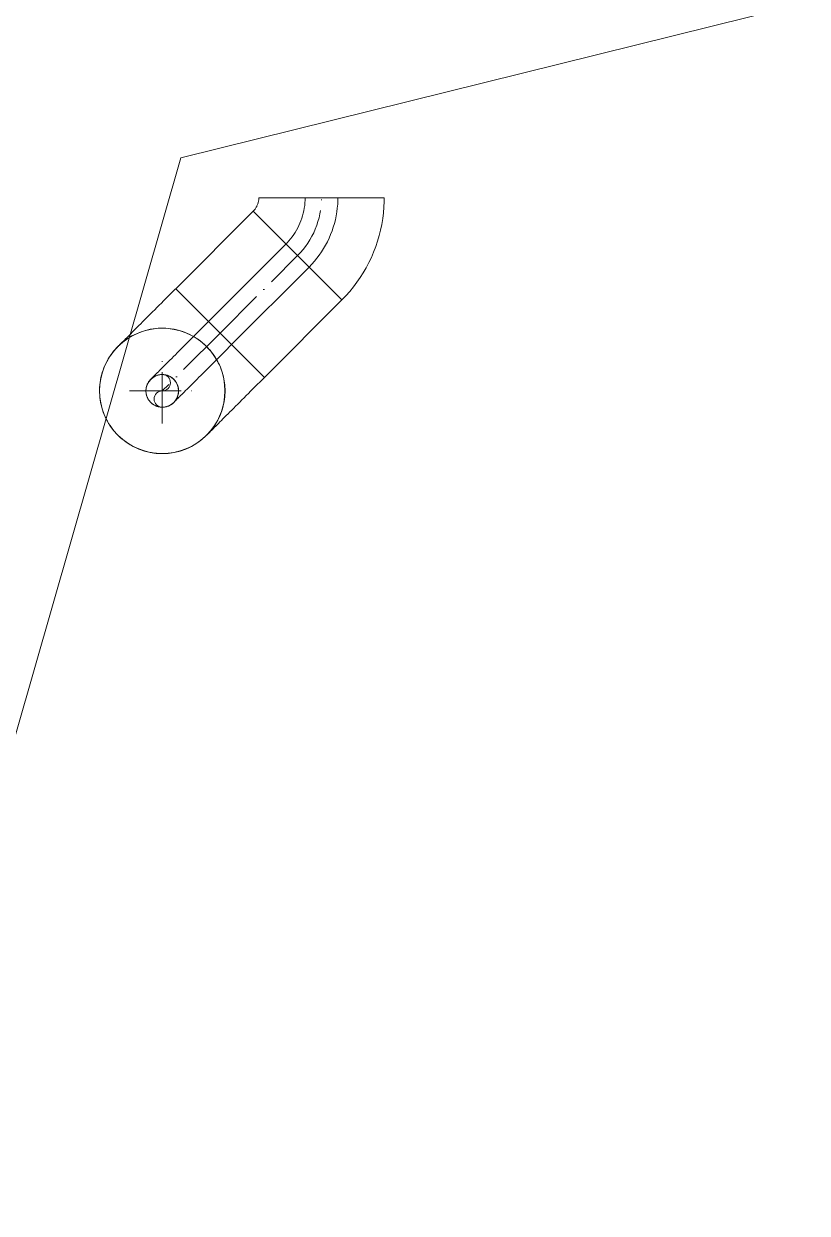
# Model space of a CAD drawing. Header units: millimetres. Extents: x -88595 to 880822, y -1054509 to -148035.
# Drawn here: x 314177.7 to 314329.8, y -277166 to -276935.1 of the extents above; entities that cross this region are included whole.
import ezdxf

# ---------------------------------------------------------------- set-up
doc = ezdxf.new("R2010")
doc.units = ezdxf.units.MM
doc.linetypes.add('$0$ADSK_Осевая', pattern=[14, 10, -2, 0, -2])
doc.linetypes.add('$1$ADSK_Осевая', pattern=[14, 10, -2, 0, -2])
for name, color, linetype, lineweight in [('Изоляция', 7, 'Continuous', 18), ('Оборудование', 7, 'Continuous', 18), ('Трубопровод', 7, 'Continuous', 18), ('Трубопроводы', 7, 'Continuous', 18)]:
    doc.layers.add(name, color=color, linetype=linetype, lineweight=lineweight)

# ---------------------------------------------------------------- blocks, each defined once
blk = doc.blocks.new('$0$ADSK_МедьПайка_Отвод-гнутая труба - Отвод _гнутая труба_-94627-В_Координация_1 этаж ОВ3')
at = {"layer": 'Трубопроводы', "color": 190, "true_color": 0x8000ff}
for p, q in [((-16488.73, 18357.41), (-16488.73, 18354.23)), ((-16488.73, 18354.23), (-16488.73, 18351.06))]:
    blk.add_line(p, q, dxfattribs=at)
at = {"layer": 'Трубопроводы', "color": 190, "true_color": 0x8000ff, "flags": 128}
for points in [[(-16488.73, 18357.41), (-16488.09, 18357.41), (-16487.46, 18357.41), (-16486.83, 18357.41), (-16486.2, 18357.41), (-16485.57, 18357.41), (-16484.95, 18357.41), (-16484.34, 18357.41), (-16483.73, 18357.41), (-16483.13, 18357.41), (-16482.54, 18357.41), (-16481.96, 18357.41), (-16481.39, 18357.41), (-16480.84, 18357.41), (-16480.29, 18357.41), (-16479.76, 18357.41), (-16479.25, 18357.41), (-16478.74, 18357.41), (-16478.26, 18357.41), (-16477.79, 18357.41), (-16477.34, 18357.41), (-16476.9, 18357.41), (-16476.49, 18357.41), (-16476.1, 18357.41), (-16475.72, 18357.41), (-16475.37, 18357.41), (-16475.03, 18357.41), (-16474.72, 18357.41), (-16474.44, 18357.41), (-16474.17, 18357.41), (-16473.93, 18357.41), (-16473.71, 18357.41), (-16473.52, 18357.41), (-16473.35, 18357.41), (-16473.2, 18357.41), (-16473.08, 18357.41), (-16472.99, 18357.41), (-16472.92, 18357.41), (-16472.87, 18357.41), (-16472.85, 18357.41)], [(-16476.03, 18354.23), (-16476.02, 18354.36), (-16476.02, 18354.49), (-16476, 18354.61), (-16475.99, 18354.74), (-16475.96, 18354.86), (-16475.93, 18354.99), (-16475.9, 18355.11), (-16475.86, 18355.23), (-16475.82, 18355.35), (-16475.77, 18355.47), (-16475.72, 18355.59), (-16475.67, 18355.7), (-16475.61, 18355.81), (-16475.54, 18355.92), (-16475.47, 18356.03), (-16475.4, 18356.13), (-16475.32, 18356.23), (-16475.24, 18356.33), (-16475.15, 18356.42), (-16475.06, 18356.51), (-16474.97, 18356.6), (-16474.87, 18356.68), (-16474.77, 18356.76), (-16474.67, 18356.83), (-16474.57, 18356.9), (-16474.46, 18356.97), (-16474.35, 18357.03), (-16474.23, 18357.09), (-16474.12, 18357.14), (-16474, 18357.19), (-16473.88, 18357.24), (-16473.76, 18357.27), (-16473.64, 18357.31), (-16473.51, 18357.34), (-16473.39, 18357.36), (-16473.26, 18357.38), (-16473.14, 18357.39), (-16473.01, 18357.4), (-16472.88, 18357.41), (-16472.85, 18357.41)], [(-16472.85, 18357.41), (-16472.72, 18357.41), (-16472.6, 18357.4), (-16472.47, 18357.38), (-16472.34, 18357.37), (-16472.22, 18357.34), (-16472.1, 18357.32), (-16471.97, 18357.28), (-16471.85, 18357.25), (-16471.73, 18357.2), (-16471.61, 18357.16), (-16471.5, 18357.11), (-16471.38, 18357.05), (-16471.27, 18356.99), (-16471.16, 18356.92), (-16471.06, 18356.85), (-16470.95, 18356.78), (-16470.85, 18356.7), (-16470.76, 18356.62), (-16470.66, 18356.53), (-16470.57, 18356.44), (-16470.49, 18356.35), (-16470.4, 18356.26), (-16470.32, 18356.16), (-16470.25, 18356.05), (-16470.18, 18355.95), (-16470.11, 18355.84), (-16470.05, 18355.73), (-16469.99, 18355.62), (-16469.94, 18355.5), (-16469.89, 18355.38), (-16469.85, 18355.26), (-16469.81, 18355.14), (-16469.77, 18355.02), (-16469.75, 18354.9), (-16469.72, 18354.77), (-16469.7, 18354.65), (-16469.69, 18354.52), (-16469.68, 18354.39), (-16469.68, 18354.27), (-16469.68, 18354.23)], [(-16472.85, 18351.06), (-16472.98, 18351.06), (-16473.1, 18351.07), (-16473.23, 18351.08), (-16473.36, 18351.1), (-16473.48, 18351.12), (-16473.61, 18351.15), (-16473.73, 18351.18), (-16473.85, 18351.22), (-16473.97, 18351.26), (-16474.09, 18351.31), (-16474.2, 18351.36), (-16474.32, 18351.42), (-16474.43, 18351.48), (-16474.54, 18351.54), (-16474.64, 18351.61), (-16474.75, 18351.69), (-16474.85, 18351.76), (-16474.94, 18351.85), (-16475.04, 18351.93), (-16475.13, 18352.02), (-16475.21, 18352.11), (-16475.3, 18352.21), (-16475.38, 18352.31), (-16475.45, 18352.41), (-16475.52, 18352.52), (-16475.59, 18352.63), (-16475.65, 18352.74), (-16475.71, 18352.85), (-16475.76, 18352.96), (-16475.81, 18353.08), (-16475.85, 18353.2), (-16475.89, 18353.32), (-16475.93, 18353.44), (-16475.96, 18353.57), (-16475.98, 18353.69), (-16476, 18353.82), (-16476.01, 18353.94), (-16476.02, 18354.07), (-16476.03, 18354.2), (-16476.03, 18354.23)], [(-16469.68, 18354.23), (-16469.68, 18354.11), (-16469.69, 18353.98), (-16469.7, 18353.85), (-16469.72, 18353.73), (-16469.74, 18353.6), (-16469.77, 18353.48), (-16469.8, 18353.36), (-16469.84, 18353.23), (-16469.88, 18353.11), (-16469.93, 18353), (-16469.98, 18352.88), (-16470.03, 18352.77), (-16470.1, 18352.66), (-16470.16, 18352.55), (-16470.23, 18352.44), (-16470.3, 18352.34), (-16470.38, 18352.24), (-16470.46, 18352.14), (-16470.55, 18352.05), (-16470.64, 18351.96), (-16470.73, 18351.87), (-16470.83, 18351.79), (-16470.93, 18351.71), (-16471.03, 18351.63), (-16471.14, 18351.56), (-16471.24, 18351.49), (-16471.35, 18351.43), (-16471.47, 18351.38), (-16471.58, 18351.32), (-16471.7, 18351.27), (-16471.82, 18351.23), (-16471.94, 18351.19), (-16472.06, 18351.16), (-16472.19, 18351.13), (-16472.31, 18351.1), (-16472.44, 18351.08), (-16472.56, 18351.07), (-16472.69, 18351.06), (-16472.82, 18351.06), (-16472.85, 18351.06)], [(-16472.85, 18351.06), (-16472.86, 18351.06), (-16472.9, 18351.06), (-16472.96, 18351.06), (-16473.05, 18351.06), (-16473.17, 18351.06), (-16473.31, 18351.06), (-16473.47, 18351.06), (-16473.66, 18351.06), (-16473.87, 18351.06), (-16474.1, 18351.06), (-16474.36, 18351.06), (-16474.64, 18351.06), (-16474.95, 18351.06), (-16475.28, 18351.06), (-16475.62, 18351.06), (-16475.99, 18351.06), (-16476.38, 18351.06), (-16476.79, 18351.06), (-16477.22, 18351.06), (-16477.67, 18351.06), (-16478.13, 18351.06), (-16478.61, 18351.06), (-16479.11, 18351.06), (-16479.62, 18351.06), (-16480.15, 18351.06), (-16480.69, 18351.06), (-16481.24, 18351.06), (-16481.81, 18351.06), (-16482.39, 18351.06), (-16482.97, 18351.06), (-16483.57, 18351.06), (-16484.17, 18351.06), (-16484.79, 18351.06), (-16485.4, 18351.06), (-16486.03, 18351.06), (-16486.66, 18351.06), (-16487.29, 18351.06), (-16487.92, 18351.06), (-16488.55, 18351.06), (-16488.73, 18351.06)]]:
    blk.add_lwpolyline(points, dxfattribs=at)
at = {"layer": 'Трубопроводы', "color": 190, "true_color": 0x8000ff}
for radius, start, end in [(3.18, 0, 180), (3.17, 180, 0)]:
    blk.add_arc((-16472.85, 18354.23), radius, start, end, dxfattribs=at)
blk = doc.blocks.new('$0$ADSK_МедьПайка_Отвод-гнутая труба - Отвод _гнутая труба_-3197931-В_Координация_1 этаж ОВ3')
at = {"layer": 'Трубопроводы', "color": 190, "true_color": 0x8000ff}
for p, q in [((6.89, 2.4), (2.4, 6.89)), ((6.89, 2.4), (2.4, 6.89)), ((-6.58, 3.18), (-6.58, -3.17)), ((-6.58, 3.18), (-6.58, -3.17))]:
    blk.add_line(p, q, dxfattribs=at)
at = {"layer": 'Трубопроводы', "color": 190, "true_color": 0x8000ff, "flags": 128}
for points in [[(2.4, 6.89), (2.04, 6.54), (1.66, 6.21), (1.26, 5.88), (0.86, 5.58), (0.44, 5.29), (0.01, 5.02), (-0.43, 4.76), (-0.88, 4.53), (-1.33, 4.31), (-1.8, 4.11), (-2.28, 3.93), (-2.76, 3.76), (-3.24, 3.62), (-3.74, 3.5), (-4.23, 3.39), (-4.74, 3.31), (-5.24, 3.25), (-5.75, 3.2), (-6.25, 3.18), (-6.58, 3.18)], [(-6.58, -3.17), (-5.81, -3.16), (-5.05, -3.11), (-4.3, -3.04), (-3.54, -2.93), (-2.79, -2.8), (-2.05, -2.63), (-1.31, -2.43), (-0.58, -2.21), (0.14, -1.95), (0.84, -1.67), (1.54, -1.36), (2.22, -1.02), (2.89, -0.66), (3.54, -0.27), (4.18, 0.15), (4.8, 0.6), (5.4, 1.06), (5.99, 1.55), (6.55, 2.07), (6.89, 2.4)]]:
    blk.add_lwpolyline(points, dxfattribs=at)
blk = doc.blocks.new('2 этаж')
at = {"lineweight": 18}
for p, q in [((343542.46, 650847.31), (343982.5, 650956.51)), ((343417.5, 650411.51), (343542.46, 650847.31))]:
    blk.add_line(p, q, dxfattribs=at)

msp = doc.modelspace()

# ---------------------------------------------------------------- linework, layer by layer
at = {"layer": 'Изоляция', "color": 190, "true_color": 0x8000ff}
for p, q in [((314247.71, -276968.86), (314223.36, -276968.86)), ((314222.27, -276971.47), (314207.22, -276986.52)), ((314222.27, -276971.47), (314239.49, -276988.69)), ((314207.22, -276986.52), (314224.44, -277003.74)), ((314224.44, -277003.74), (314239.49, -276988.69))]:
    msp.add_line(p, q, dxfattribs=at)
at = {"layer": 'Изоляция', "color": 190, "true_color": 0x8000ff, "flags": 128}
for points in [[(314223.36, -276968.86), (314223.35, -276969), (314223.34, -276969.15), (314223.33, -276969.3), (314223.31, -276969.45), (314223.28, -276969.59), (314223.25, -276969.74), (314223.21, -276969.88), (314223.17, -276970.02), (314223.12, -276970.16), (314223.06, -276970.3), (314223, -276970.43), (314222.94, -276970.57), (314222.87, -276970.7), (314222.79, -276970.82), (314222.71, -276970.95), (314222.62, -276971.07), (314222.53, -276971.18), (314222.44, -276971.3), (314222.34, -276971.41), (314222.27, -276971.47)], [(314239.49, -276988.69), (314240.27, -276987.88), (314241.01, -276987.04), (314241.72, -276986.17), (314242.4, -276985.28), (314243.03, -276984.36), (314243.64, -276983.41), (314244.2, -276982.44), (314244.72, -276981.44), (314245.21, -276980.43), (314245.65, -276979.4), (314246.05, -276978.35), (314246.41, -276977.29), (314246.72, -276976.21), (314247, -276975.13), (314247.22, -276974.03), (314247.41, -276972.92), (314247.55, -276971.81), (314247.65, -276970.69), (314247.7, -276969.57), (314247.71, -276968.86)], [(314196, -276997.75), (314196.01, -276997.74), (314196.03, -276997.71), (314196.08, -276997.67), (314196.14, -276997.6), (314196.22, -276997.52), (314196.32, -276997.42), (314196.44, -276997.31), (314196.57, -276997.18), (314196.72, -276997.03), (314196.88, -276996.86), (314197.07, -276996.68), (314197.27, -276996.48), (314197.48, -276996.26), (314197.71, -276996.03), (314197.96, -276995.79), (314198.22, -276995.53), (314198.49, -276995.25), (314198.78, -276994.96), (314199.09, -276994.66), (314199.4, -276994.34), (314199.73, -276994.01), (314200.07, -276993.67), (314200.42, -276993.32), (314200.79, -276992.96), (314201.16, -276992.59), (314201.54, -276992.2), (314201.93, -276991.81), (314202.33, -276991.41), (314202.74, -276991), (314203.16, -276990.59), (314203.58, -276990.17), (314204, -276989.74), (314204.44, -276989.31), (314204.87, -276988.87), (314205.32, -276988.43), (314205.76, -276987.99), (314206.21, -276987.54), (314206.65, -276987.09), (314207.1, -276986.64), (314207.22, -276986.52)], [(314196, -276997.75), (314196.35, -276997.41), (314196.71, -276997.09), (314197.09, -276996.78), (314197.48, -276996.49), (314197.88, -276996.21), (314198.29, -276995.95), (314198.71, -276995.7), (314199.14, -276995.48), (314199.58, -276995.27), (314200.03, -276995.07), (314200.48, -276994.9), (314200.95, -276994.74), (314201.41, -276994.61), (314201.89, -276994.49), (314202.36, -276994.39), (314202.84, -276994.31), (314203.33, -276994.25), (314203.81, -276994.21), (314204.3, -276994.18), (314204.78, -276994.18), (314205.27, -276994.2), (314205.76, -276994.24), (314206.24, -276994.29), (314206.72, -276994.37), (314207.2, -276994.46), (314207.67, -276994.57), (314208.14, -276994.71), (314208.61, -276994.86), (314209.06, -276995.03), (314209.51, -276995.21), (314209.95, -276995.42), (314210.39, -276995.64), (314210.81, -276995.88), (314211.22, -276996.14), (314211.63, -276996.41), (314212.02, -276996.7), (314212.4, -276997), (314212.77, -276997.32), (314213.12, -276997.65), (314213.22, -276997.75)], [(314196, -277014.96), (314195.66, -277014.61), (314195.34, -277014.25), (314195.03, -277013.87), (314194.74, -277013.48), (314194.46, -277013.08), (314194.2, -277012.67), (314193.95, -277012.25), (314193.73, -277011.82), (314193.52, -277011.38), (314193.32, -277010.93), (314193.15, -277010.48), (314193, -277010.02), (314192.86, -277009.55), (314192.74, -277009.08), (314192.64, -277008.6), (314192.56, -277008.12), (314192.5, -277007.64), (314192.46, -277007.15), (314192.44, -277006.66), (314192.43, -277006.18), (314192.45, -277005.69), (314192.49, -277005.21), (314192.54, -277004.72), (314192.62, -277004.24), (314192.71, -277003.76), (314192.82, -277003.29), (314192.96, -277002.82), (314193.11, -277002.36), (314193.28, -277001.9), (314193.46, -277001.45), (314193.67, -277001.01), (314193.89, -277000.58), (314194.13, -277000.15), (314194.39, -276999.74), (314194.66, -276999.34), (314194.95, -276998.94), (314195.25, -276998.56), (314195.57, -276998.19), (314195.91, -276997.84), (314196, -276997.75)], [(314213.22, -276997.75), (314213.55, -276998.1), (314213.88, -276998.46), (314214.18, -276998.84), (314214.48, -276999.23), (314214.75, -276999.63), (314215.02, -277000.04), (314215.26, -277000.46), (314215.49, -277000.89), (314215.7, -277001.33), (314215.89, -277001.78), (314216.06, -277002.23), (314216.22, -277002.7), (314216.36, -277003.16), (314216.47, -277003.63), (314216.57, -277004.11), (314216.65, -277004.59), (314216.71, -277005.07), (314216.76, -277005.56), (314216.78, -277006.05), (314216.78, -277006.53), (314216.76, -277007.02), (314216.73, -277007.51), (314216.67, -277007.99), (314216.6, -277008.47), (314216.5, -277008.95), (314216.39, -277009.42), (314216.26, -277009.89), (314216.11, -277010.35), (314215.94, -277010.81), (314215.75, -277011.26), (314215.55, -277011.7), (314215.32, -277012.13), (314215.08, -277012.56), (314214.83, -277012.97), (314214.55, -277013.38), (314214.27, -277013.77), (314213.96, -277014.15), (314213.64, -277014.52), (314213.31, -277014.87), (314213.22, -277014.96)], [(314224.44, -277003.74), (314223.99, -277004.19), (314223.54, -277004.64), (314223.1, -277005.08), (314222.65, -277005.53), (314222.21, -277005.97), (314221.77, -277006.41), (314221.34, -277006.84), (314220.91, -277007.27), (314220.49, -277007.69), (314220.07, -277008.11), (314219.66, -277008.52), (314219.26, -277008.92), (314218.86, -277009.32), (314218.48, -277009.7), (314218.1, -277010.08), (314217.74, -277010.44), (314217.38, -277010.8), (314217.04, -277011.14), (314216.71, -277011.47), (314216.39, -277011.79), (314216.08, -277012.1), (314215.79, -277012.39), (314215.51, -277012.67), (314215.25, -277012.94), (314215, -277013.19), (314214.76, -277013.42), (314214.54, -277013.64), (314214.34, -277013.84), (314214.15, -277014.03), (314213.98, -277014.2), (314213.82, -277014.36), (314213.69, -277014.49), (314213.57, -277014.61), (314213.46, -277014.72), (314213.38, -277014.8), (314213.31, -277014.87), (314213.26, -277014.92), (314213.23, -277014.95), (314213.22, -277014.96)], [(314213.22, -277014.96), (314212.86, -277015.3), (314212.5, -277015.63), (314212.12, -277015.93), (314211.73, -277016.23), (314211.33, -277016.5), (314210.92, -277016.76), (314210.5, -277017.01), (314210.07, -277017.24), (314209.63, -277017.45), (314209.18, -277017.64), (314208.73, -277017.81), (314208.27, -277017.97), (314207.8, -277018.1), (314207.33, -277018.22), (314206.85, -277018.32), (314206.37, -277018.4), (314205.89, -277018.46), (314205.4, -277018.5), (314204.92, -277018.53), (314204.43, -277018.53), (314203.94, -277018.51), (314203.46, -277018.48), (314202.97, -277018.42), (314202.49, -277018.35), (314202.01, -277018.25), (314201.54, -277018.14), (314201.07, -277018.01), (314200.61, -277017.86), (314200.15, -277017.69), (314199.7, -277017.5), (314199.26, -277017.29), (314198.83, -277017.07), (314198.4, -277016.83), (314197.99, -277016.58), (314197.59, -277016.3), (314197.19, -277016.01), (314196.81, -277015.71), (314196.45, -277015.39), (314196.09, -277015.06), (314196, -277014.96)]]:
    msp.add_lwpolyline(points, dxfattribs=at)
at = {"layer": 'Изоляция', "color": 190, "true_color": 0x8000ff}
for radius, start, end in [(12.18, 45, 135), (12.17, 45, 135), (12.17, 45, 135), (12.17, 135, 225), (12.17, 135, 225), (12.17, 135, 225), (12.18, 315, 45), (12.17, 315, 45), (12.17, 315, 45), (12.18, 225, 315), (12.17, 225, 315), (12.17, 225, 315)]:
    msp.add_arc((314204.61, -277006.36), radius, start, end, dxfattribs=at)
at = {"layer": 'Трубопровод', "color": 190, "true_color": 0x8000ff}
for p, q in [((314228.64, -276977.84), (314213.59, -276992.89)), ((314218.08, -276997.38), (314233.13, -276982.33))]:
    msp.add_line(p, q, dxfattribs=at)
at = {"layer": 'Трубопровод', "color": 190, "linetype": '$0$ADSK_Осевая', "true_color": 0x8000ff}
for p, q in [((314215.83, -276995.13), (314230.88, -276980.08)), ((314215.83, -276995.13), (314230.88, -276980.08)), ((314204.61, -277012.71), (314204.61, -277000.01)), ((314198.26, -277006.36), (314210.96, -277006.36))]:
    msp.add_line(p, q, dxfattribs=at)
at = {"layer": 'Трубопровод', "color": 190, "true_color": 0x8000ff}
for centre, radius, start, end in [((314204.61, -277006.36), 3.17, 0, 180), ((314204.61, -277004.77), 1.59, 270, 90), ((314204.61, -277006.36), 3.17, 180, 0), ((314204.61, -277007.94), 1.59, 90, 270)]:
    msp.add_arc(centre, radius, start, end, dxfattribs=at)
at = {"layer": 'Трубопроводы', "color": 190, "linetype": '$0$ADSK_Осевая', "true_color": 0x8000ff}
msp.add_line((314215.83, -276995.13), (314204.61, -277006.36), dxfattribs=at)
at = {"layer": 'Трубопроводы', "color": 190, "linetype": '$1$ADSK_Осевая', "true_color": 0x8000ff}
msp.add_arc((314219.66, -276968.86), 15.87, 315, 0, dxfattribs=at)

# ---------------------------------------------------------------- block references
at = {"layer": 'Оборудование', "color": 5, "true_color": 0x0000ff}
msp.add_blockref('2 этаж', (-29334.25, -927808.44), dxfattribs=at)
at = {"layer": 'Трубопроводы', "color": 190, "true_color": 0x8000ff}
for name, p, rotation in [('$0$ADSK_МедьПайка_Отвод-гнутая труба - Отвод _гнутая труба_-3197931-В_Координация_1 этаж ОВ3', (314235.53, -276975.43), 45.00000000000257), ('$0$ADSK_МедьПайка_Отвод-гнутая труба - Отвод _гнутая труба_-94627-В_Координация_1 этаж ОВ3', (289578.14, -275676.02), 224.999999999999)]:
    msp.add_blockref(name, p, dxfattribs=dict(at, rotation=rotation))

doc.saveas('drawing.dxf')
